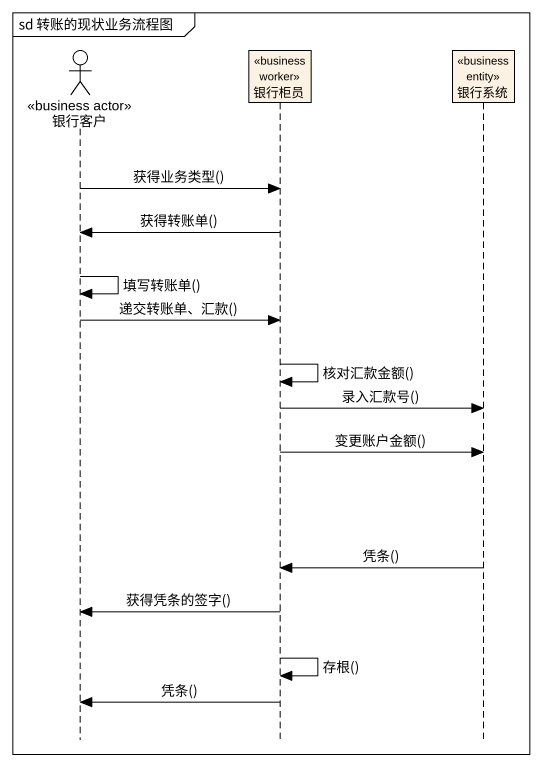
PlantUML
@startuml
mainframe sd 转账的现状业务流程图
hide footbox
actor 银行客户 <<business actor>>
participant 银行柜员 <<business worker>>
participant 银行系统 <<business entity>>

银行客户 -> 银行柜员 : 获得业务类型()
银行柜员 -> 银行客户 : 获得转账单()
银行客户 -> 银行客户 : 填写转账单()
银行客户 -> 银行柜员 : 递交转账单、汇款()
银行柜员 -> 银行柜员 : 核对汇款金额()
银行柜员 -> 银行系统 : 录入汇款号()
银行柜员 -> 银行系统 : 变更账户金额()
银行系统 -> 银行柜员 : 凭条()
银行柜员 -> 银行客户 : 获得凭条的签字()
银行柜员 -> 银行柜员 : 存根()
银行柜员 -> 银行客户 : 凭条()
@enduml
